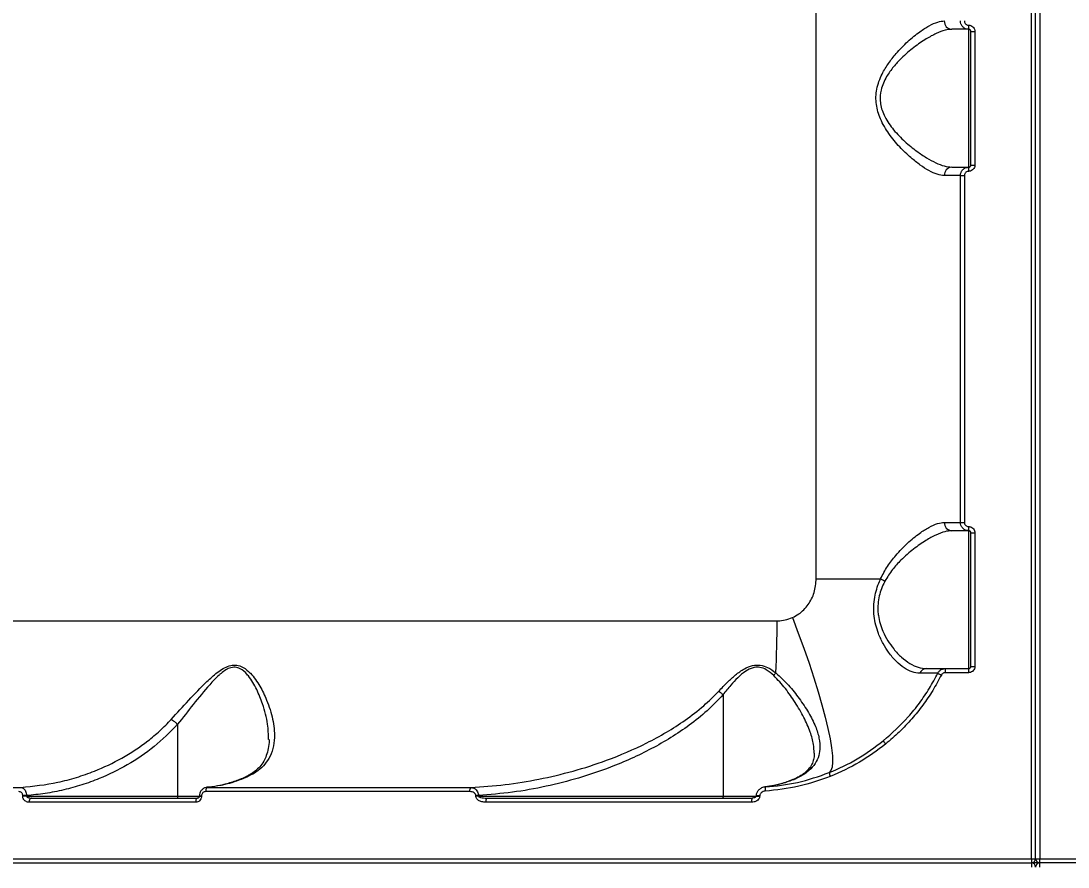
# Model space of a CAD drawing. Header units: millimetres. Extents: x -6796 to 9036, y -6828 to 5710.
# Drawn here: x -2927.3 to -2676.7, y -1314.9 to -1112.4 of the extents above; entities that cross this region are included whole.
import ezdxf

# ---------------------------------------------------------------- set-up
doc = ezdxf.new("R2010")
doc.units = ezdxf.units.MM
doc.layers.add('DIKOM_РАЗМЕР_ЗОНА', color=7, linetype='Continuous')
doc.layers.add('DIKOM_РАЗМЕР_ОБЪЕКТА', color=7, linetype='Continuous')
doc.styles.add('style1', font='arial.ttf', dxfattribs={"width": 0.8})
doc.dimstyles.new('1-50', dxfattribs={"dimtxt": 300, "dimasz": 200, "dimexe": 100, "dimexo": 0, "dimgap": 100, "dimtad": 1, "dimtxsty": 'style1', "dimcen": 200, "dimclrd": 7, "dimclre": 7, "dimclrt": 7, "dimadec": 1, "dimazin": 2, "dimtfac": 1, "dimtmove": 0, "dimatfit": 2, "dimfxl": 0, "dimlwd": 25, "dimlwe": 18, "dimarcsym": 0})

# ---------------------------------------------------------------- blocks, each defined once
blk = doc.blocks.new('*D11')
at = {"layer": 'Defpoints', "color": 0, "transparency": 16777216}
for p in [(-5295.52, 688.88), (5479.37, 352.85), (5479.37, -5858.19)]:
    blk.add_point(p, dxfattribs=at)
at = {"layer": 'DIKOM_РАЗМЕР_ОБЪЕКТА', "color": 7, "lineweight": 18, "transparency": 16777216}
for p, q in [((-5295.52, 688.88), (-5295.52, -5958.19)), ((5479.37, 352.85), (5479.37, -5958.19))]:
    blk.add_line(p, q, dxfattribs=at)
at = {"layer": 'DIKOM_РАЗМЕР_ОБЪЕКТА', "color": 7, "lineweight": 25, "transparency": 16777216}
blk.add_line((-5095.52, -5858.19), (5279.37, -5858.19), dxfattribs=at)
at = {"layer": 'DIKOM_РАЗМЕР_ОБЪЕКТА', "color": 7, "transparency": 16777216}
for points in [[(-5095.52, -5824.85), (-5095.52, -5891.52), (-5295.52, -5858.19)], [(5279.37, -5824.85), (5279.37, -5891.52), (5479.37, -5858.19)]]:
    blk.add_solid(points, dxfattribs=at)
at = {"layer": 'DIKOM_РАЗМЕР_ОБЪЕКТА', "color": 7, "transparency": 16777216, "insert": (180.34, -5605.01), "char_height": 300, "attachment_point": 5, "style": 'style1'}
blk.add_mtext('10800', dxfattribs=at)
blk = doc.blocks.new('*D14')
at = {"layer": 'Defpoints', "color": 0, "transparency": 16777216}
for p in [(-6795.52, 688.88), (6979.37, 688.88), (6979.37, -6727.83)]:
    blk.add_point(p, dxfattribs=at)
at = {"layer": 'DIKOM_РАЗМЕР_ЗОНА', "color": 7, "lineweight": 18, "transparency": 16777216}
for p, q in [((-6795.52, 688.88), (-6795.52, -6827.83)), ((6979.37, 688.88), (6979.37, -6827.83))]:
    blk.add_line(p, q, dxfattribs=at)
at = {"layer": 'DIKOM_РАЗМЕР_ЗОНА', "color": 7, "lineweight": 25, "transparency": 16777216}
blk.add_line((-6595.52, -6727.83), (6779.37, -6727.83), dxfattribs=at)
at = {"layer": 'DIKOM_РАЗМЕР_ЗОНА', "color": 7, "transparency": 16777216}
for points in [[(-6595.52, -6694.5), (-6595.52, -6761.17), (-6795.52, -6727.83)], [(6779.37, -6694.5), (6779.37, -6761.17), (6979.37, -6727.83)]]:
    blk.add_solid(points, dxfattribs=at)
at = {"layer": 'DIKOM_РАЗМЕР_ЗОНА', "color": 7, "transparency": 16777216, "insert": (26.03, -6474.56), "char_height": 300, "attachment_point": 5, "style": 'style1'}
blk.add_mtext('13800', dxfattribs=at)

msp = doc.modelspace()

# ---------------------------------------------------------------- linework, layer by layer
at = {"color": 7, "linetype": 'Continuous', "lineweight": 15}
for p, q in [((-2685.516, -1312.885), (-2685.516, -828.885)), ((-2684.513, -1312.885), (-2684.513, -828.885)), ((-2683.511, -828.885), (-2683.511, -1312.885)), ((-2737.015, -1245.885), (-2737.015, -895.885)), ((-2700.513, -1114.385), (-2704.563, -1114.385)), ((-2700.513, -1147.385), (-2700.513, -1114.385)), ((-2700.013, -1114.885), (-2699.048, -1114.885)), ((-2700.013, -1146.885), (-2700.013, -1114.885)), ((-2699.048, -1114.885), (-2699.048, -1146.885)), ((-2704.563, -1147.385), (-2700.513, -1147.385)), ((-2700.013, -1146.885), (-2699.048, -1146.885)), ((-2702.513, -1149.385), (-2706.37, -1149.385)), ((-2702.513, -1149.385), (-2701.554, -1149.385)), ((-2702.513, -1232.385), (-2702.513, -1149.385)), ((-2701.554, -1149.385), (-2701.554, -1232.385)), ((-2706.37, -1232.385), (-2702.513, -1232.385)), ((-2702.513, -1232.385), (-2701.554, -1232.385)), ((-2700.513, -1234.385), (-2704.563, -1234.385)), ((-2700.513, -1267.385), (-2700.513, -1234.385)), ((-2700.013, -1234.885), (-2699.048, -1234.885)), ((-2700.013, -1266.885), (-2700.013, -1234.885)), ((-2699.048, -1234.885), (-2699.048, -1266.885)), ((-2737.015, -1245.885), (-2721.607, -1245.885)), ((-3066.513, -1255.935), (-2746.361, -1255.935)), ((-2706.126, -1267.385), (-2700.513, -1267.385)), ((-2700.013, -1266.885), (-2699.048, -1266.885)), ((-2700.551, -1268.385), (-2706.178, -1268.385)), ((-2759.325, -1273.637), (-2759.325, -1297.885)), ((-2889.866, -1280.725), (-2889.866, -1297.885)), ((-2993.18, -1295.828), (-2927.348, -1295.828)), ((-2926.92, -1297.885), (-2926.92, -1297.782)), ((-2926.02, -1297.782), (-2926.92, -1297.782)), ((-2926.02, -1297.885), (-2926.92, -1297.885)), ((-2926.02, -1297.782), (-2926.02, -1297.885)), ((-2926.02, -1297.885), (-2889.866, -1297.885)), ((-2889.866, -1297.885), (-2884.642, -1297.885)), ((-2884.643, -1297.852), (-2884.643, -1297.885)), ((-2884.643, -1297.852), (-2884.118, -1297.852)), ((-2884.643, -1297.885), (-2884.118, -1297.885)), ((-2884.118, -1297.852), (-2884.118, -1297.885)), ((-2819.968, -1296.825), (-2883.146, -1296.825)), ((-2882.417, -1295.761), (-2882.842, -1295.795)), ((-2882.708, -1295.828), (-2819.669, -1295.828)), ((-2818.493, -1297.885), (-2818.493, -1297.763)), ((-2817.855, -1297.763), (-2818.493, -1297.763)), ((-2817.855, -1297.885), (-2818.493, -1297.885)), ((-2817.855, -1297.763), (-2817.855, -1297.885)), ((-2817.855, -1297.885), (-2759.325, -1297.885)), ((-2759.325, -1297.885), (-2751.357, -1297.885)), ((-2751.375, -1297.798), (-2751.375, -1297.885)), ((-2751.375, -1297.798), (-2750.532, -1297.798)), ((-2751.375, -1297.885), (-2750.532, -1297.885)), ((-2750.532, -1297.798), (-2750.532, -1297.885)), ((-2885.535, -1299.385), (-2925.398, -1299.385)), ((-2924.825, -1298.385), (-2885.056, -1298.385)), ((-2752.488, -1299.385), (-2816.127, -1299.385)), ((-2815.814, -1298.385), (-2752.326, -1298.385)), ((-3104.513, -1312.885), (-2685.516, -1312.885)), ((-2685.516, -1312.885), (-2684.513, -1312.885)), ((-2684.513, -1312.885), (-2683.511, -1312.885)), ((-2683.511, -1312.885), (-2264.513, -1312.885)), ((-3103.513, -1313.885), (-2685.513, -1313.885)), ((-2683.513, -1313.885), (-2685.513, -1313.885)), ((-2265.513, -1313.885), (-2683.513, -1313.885))]:
    msp.add_line(p, q, dxfattribs=at)
at = {"color": 7, "linetype": 'Continuous', "lineweight": 15, "flags": 128}
for points in [[(-2742.719, -1255.176), (-2741.312, -1258.869), (-2739.98, -1262.527), (-2738.735, -1266.112), (-2737.589, -1269.588), (-2736.554, -1272.923), (-2735.64, -1276.082), (-2734.856, -1279.035), (-2734.21, -1281.752), (-2733.708, -1284.207), (-2733.355, -1286.376), (-2733.155, -1288.236), (-2733.11, -1289.77), (-2733.219, -1290.962), (-2733.482, -1291.801), (-2733.897, -1292.279)], [(-2889.704, -1298.385), (-2889.736, -1298.376), (-2889.766, -1298.347), (-2889.794, -1298.301), (-2889.818, -1298.239), (-2889.838, -1298.163), (-2889.853, -1298.076), (-2889.862, -1297.983), (-2889.866, -1297.885)], [(-2882.708, -1295.828), (-2882.795, -1295.859), (-2882.878, -1295.924), (-2882.954, -1296.02), (-2883.02, -1296.145), (-2883.073, -1296.293), (-2883.113, -1296.459), (-2883.138, -1296.639), (-2883.146, -1296.825)], [(-2759.165, -1298.385), (-2759.196, -1298.376), (-2759.226, -1298.347), (-2759.254, -1298.301), (-2759.278, -1298.239), (-2759.298, -1298.163), (-2759.313, -1298.076), (-2759.322, -1297.983), (-2759.325, -1297.885)], [(-2924.825, -1298.385), (-2924.937, -1298.404), (-2925.044, -1298.461), (-2925.143, -1298.554), (-2925.23, -1298.678), (-2925.302, -1298.83), (-2925.355, -1299.002), (-2925.387, -1299.19), (-2925.398, -1299.385)], [(-2885.056, -1298.385), (-2885.15, -1298.404), (-2885.239, -1298.461), (-2885.322, -1298.554), (-2885.395, -1298.678), (-2885.454, -1298.83), (-2885.498, -1299.002), (-2885.526, -1299.19), (-2885.535, -1299.385)], [(-2815.814, -1298.385), (-2815.875, -1298.404), (-2815.934, -1298.461), (-2815.988, -1298.554), (-2816.035, -1298.678), (-2816.074, -1298.83), (-2816.103, -1299.002), (-2816.121, -1299.19), (-2816.127, -1299.385)]]:
    msp.add_lwpolyline(points, dxfattribs=at)
at = {"color": 7, "linetype": 'Continuous', "lineweight": 15}
for centre, radius, start, end in [((-2704.462, -1112.477), 1.911, 177.24057, 266.95159), ((-2694.023, -1113.637), 6.533, 177.79146, 186.57754), ((-2704.462, -1149.293), 1.911, 93.04334, 182.76111), ((-2694.027, -1148.133), 6.529, 173.42055, 182.20993), ((-2704.462, -1232.477), 1.911, 177.23689, 266.95866), ((-2694.028, -1233.637), 6.528, 177.78931, 186.5802), ((-2717.66, -1239.536), 7.475, 238.13662, 247.16541), ((-2982.319, -1256.065), 235.959, 357.00019, 0.03143), ((-2710.559, -1269.145), 1.761, 91.82718, 158.86355), ((-2701.311, -1268.134), 4.873, 171.15526, 182.94824), ((-2694.027, -1268.133), 6.529, 173.42055, 182.20993), ((-2742.225, -1272.607), 6.122, 136.75363, 144.32141), ((-2702.904, -1260.2), 9.677, 238.85012, 244.49105), ((-2717.802, -1283.03), 3.554, 207.46045, 222.79616), ((-2731.521, -1292.123), 2.381, 183.76313, 207.07458), ((-2818.829, -1296.623), 1.157, 136.56671, 190.05742), ((-2747.282, -1296.374), 1.972, 160.7461, 190.07879), ((-2750.821, -1299.142), 1.685, 153.3107, 188.2989), ((-2576.36, -1313.125), 109.155, 179.87418, 180.39905), ((-2685.513, -1312.885), 1, 270, 0), ((-2683.513, -1312.885), 1, 180, 270), ((-2792.666, -1313.125), 109.155, 359.60095, 0.12582), ((-2576.398, -1314.645), 109.118, 179.60086, 180.12591), ((-2685.513, -1314.885), 1, 0, 90), ((-2683.513, -1314.885), 1, 90, 180), ((-2792.628, -1314.645), 109.118, 359.87409, 0.39914)]:
    msp.add_arc(centre, radius, start, end, dxfattribs=at)
for points, knots in [([(-2706.37, -1149.385), (-2706.916, -1149.324), (-2708.025, -1149.198), (-2709.998, -1148.276), (-2712.127, -1146.923), (-2714.494, -1145.05), (-2717.073, -1142.588), (-2719.642, -1139.512), (-2721.687, -1136.095), (-2722.632, -1132.983), (-2722.762, -1130.538), (-2722.547, -1128.67), (-2722.026, -1126.823), (-2721.109, -1124.719), (-2719.725, -1122.461), (-2717.643, -1119.821), (-2715.077, -1117.214), (-2712.376, -1115.006), (-2709.95, -1113.461), (-2707.962, -1112.552), (-2706.869, -1112.437), (-2706.37, -1112.385)], [0, 0, 0, 0, 0.0545835, 0.1110313, 0.1659466, 0.2220134, 0.2890721, 0.3579601, 0.4226724, 0.4774042, 0.5047499, 0.533099, 0.5623536, 0.5923823, 0.6398891, 0.6885829, 0.7592836, 0.8320578, 0.8901588, 0.9498666, 1, 1, 1, 1]), ([(-2700.513, -1114.385), (-2700.661, -1114.375), (-2701.033, -1114.351), (-2701.595, -1114.111), (-2702.102, -1113.658), (-2702.447, -1113.059), (-2702.491, -1112.61), (-2702.513, -1112.385)], [0, 0, 0, 0, 0.1417375, 0.3564159, 0.5709248, 0.7854736, 1, 1, 1, 1]), ([(-2701.554, -1112.385), (-2701.543, -1112.497), (-2701.52, -1112.722), (-2701.348, -1113.022), (-2701.094, -1113.248), (-2700.812, -1113.368), (-2700.625, -1113.38), (-2700.551, -1113.385)], [0, 0, 0, 0, 0.2142274, 0.4285196, 0.6430808, 0.8580989, 1, 1, 1, 1]), ([(-2704.563, -1114.385), (-2705.088, -1114.432), (-2706.224, -1114.534), (-2708.304, -1115.337), (-2710.817, -1116.691), (-2713.663, -1118.661), (-2716.336, -1120.955), (-2718.552, -1123.333), (-2720.003, -1125.325), (-2720.987, -1127.231), (-2721.642, -1129.164), (-2721.786, -1130.895), (-2721.595, -1132.516), (-2721.268, -1133.802), (-2720.323, -1135.993), (-2718.487, -1138.59), (-2715.806, -1141.318), (-2713.122, -1143.498), (-2710.622, -1145.18), (-2708.412, -1146.376), (-2706.329, -1147.21), (-2705.157, -1147.326), (-2704.563, -1147.385)], [0, 0, 0, 0, 0.0507139, 0.1099133, 0.170724, 0.2426514, 0.3164733, 0.3637494, 0.4119879, 0.4400472, 0.468858, 0.5100993, 0.5210855, 0.5468175, 0.5734073, 0.6369353, 0.7046121, 0.7741496, 0.8302523, 0.8873305, 0.9428803, 1, 1, 1, 1]), ([(-2700.551, -1113.385), (-2700.44, -1113.392), (-2700.161, -1113.411), (-2699.738, -1113.591), (-2699.356, -1113.93), (-2699.098, -1114.379), (-2699.064, -1114.717), (-2699.048, -1114.885)], [0, 0, 0, 0, 0.1418226, 0.3566484, 0.571328, 0.7857181, 1, 1, 1, 1]), ([(-2700.013, -1114.885), (-2700.019, -1114.829), (-2700.03, -1114.716), (-2700.116, -1114.567), (-2700.243, -1114.454), (-2700.383, -1114.394), (-2700.476, -1114.388), (-2700.513, -1114.385)], [0, 0, 0, 0, 0.2140287, 0.4282081, 0.6429257, 0.8581099, 1, 1, 1, 1]), ([(-2702.513, -1149.385), (-2702.503, -1149.238), (-2702.479, -1148.867), (-2702.24, -1148.305), (-2701.788, -1147.797), (-2701.188, -1147.451), (-2700.738, -1147.407), (-2700.513, -1147.385)], [0, 0, 0, 0, 0.1407429, 0.3554511, 0.5702474, 0.7851182, 1, 1, 1, 1]), ([(-2699.048, -1146.885), (-2699.055, -1146.995), (-2699.073, -1147.274), (-2699.253, -1147.696), (-2699.593, -1148.077), (-2700.044, -1148.335), (-2700.382, -1148.369), (-2700.551, -1148.385)], [0, 0, 0, 0, 0.1406484, 0.3551341, 0.5699204, 0.7849226, 1, 1, 1, 1]), ([(-2700.513, -1147.385), (-2700.457, -1147.38), (-2700.344, -1147.369), (-2700.195, -1147.282), (-2700.081, -1147.155), (-2700.022, -1147.015), (-2700.015, -1146.922), (-2700.013, -1146.885)], [0, 0, 0, 0, 0.215346, 0.4305106, 0.6453932, 0.8595999, 1, 1, 1, 1]), ([(-2700.551, -1148.385), (-2700.664, -1148.396), (-2700.889, -1148.418), (-2701.19, -1148.591), (-2701.417, -1148.845), (-2701.537, -1149.126), (-2701.549, -1149.312), (-2701.554, -1149.385)], [0, 0, 0, 0, 0.2152107, 0.4301659, 0.6449689, 0.8594988, 1, 1, 1, 1]), ([(-2721.607, -1245.885), (-2721.092, -1244.879), (-2720.043, -1242.831), (-2717.788, -1239.994), (-2715.155, -1237.281), (-2712.448, -1235.06), (-2710.013, -1233.495), (-2707.995, -1232.56), (-2706.884, -1232.441), (-2706.37, -1232.385)], [0, 0, 0, 0, 0.126097, 0.2567264, 0.4243347, 0.5968593, 0.7352972, 0.8775652, 1, 1, 1, 1]), ([(-2700.513, -1234.385), (-2700.661, -1234.375), (-2701.033, -1234.351), (-2701.596, -1234.111), (-2702.102, -1233.658), (-2702.447, -1233.059), (-2702.491, -1232.61), (-2702.513, -1232.385)], [0, 0, 0, 0, 0.1417407, 0.3564094, 0.5709485, 0.7854688, 1, 1, 1, 1]), ([(-2701.554, -1232.385), (-2701.543, -1232.497), (-2701.52, -1232.722), (-2701.348, -1233.022), (-2701.094, -1233.248), (-2700.812, -1233.368), (-2700.625, -1233.38), (-2700.551, -1233.385)], [0, 0, 0, 0, 0.2142274, 0.4285196, 0.6430808, 0.8580989, 1, 1, 1, 1]), ([(-2704.563, -1234.385), (-2705.104, -1234.435), (-2706.259, -1234.541), (-2708.37, -1235.367), (-2710.892, -1236.739), (-2713.745, -1238.719), (-2716.476, -1241.1), (-2718.869, -1243.64), (-2719.992, -1245.488), (-2720.561, -1246.426)], [0, 0, 0, 0, 0.1227089, 0.2624602, 0.4060168, 0.5749226, 0.7482627, 0.8723702, 1, 1, 1, 1]), ([(-2700.551, -1233.385), (-2700.44, -1233.392), (-2700.161, -1233.411), (-2699.738, -1233.591), (-2699.356, -1233.93), (-2699.098, -1234.379), (-2699.064, -1234.717), (-2699.048, -1234.885)], [0, 0, 0, 0, 0.1418226, 0.3566484, 0.571328, 0.7857181, 1, 1, 1, 1]), ([(-2700.013, -1234.885), (-2700.019, -1234.829), (-2700.03, -1234.716), (-2700.116, -1234.567), (-2700.243, -1234.454), (-2700.383, -1234.394), (-2700.476, -1234.388), (-2700.513, -1234.385)], [0, 0, 0, 0, 0.2140159, 0.4281825, 0.642988, 0.8581017, 1, 1, 1, 1]), ([(-2742.719, -1255.176), (-2742.199, -1254.908), (-2740.745, -1254.16), (-2738.82, -1252.154), (-2737.304, -1249.204), (-2737.112, -1246.999), (-2737.015, -1245.885)], [0, 0, 0, 0, 0.152966, 0.4283745, 0.7114269, 1, 1, 1, 1]), ([(-2712.201, -1268.51), (-2712.825, -1268.448), (-2714.072, -1268.322), (-2715.993, -1267.312), (-2717.896, -1265.735), (-2719.592, -1263.728), (-2721.032, -1261.446), (-2722.069, -1259.221), (-2722.784, -1256.986), (-2723.196, -1254.83), (-2723.293, -1252.558), (-2722.998, -1249.714), (-2722.305, -1247.479), (-2721.7, -1246.098), (-2721.607, -1245.885)], [0, 0, 0, 0, 0.1101005, 0.2202174, 0.3292867, 0.438311, 0.5249614, 0.6115164, 0.6753431, 0.739096, 0.8039949, 0.8688883, 0.9797295, 1, 1, 1, 1]), ([(-2720.561, -1246.426), (-2720.659, -1246.622), (-2721.287, -1247.877), (-2721.988, -1249.86), (-2722.305, -1252.363), (-2722.254, -1253.773), (-2722.075, -1255.202), (-2721.754, -1256.646), (-2720.991, -1258.707), (-2719.888, -1260.778), (-2718.379, -1262.89), (-2716.59, -1264.77), (-2714.606, -1266.237), (-2712.584, -1267.199), (-2711.277, -1267.322), (-2710.615, -1267.385)], [0, 0, 0, 0, 0.0200997, 0.1287255, 0.1852692, 0.2440047, 0.2548642, 0.3167942, 0.3805902, 0.4664196, 0.5546296, 0.6638221, 0.7761645, 0.8865573, 1, 1, 1, 1]), ([(-2746.361, -1255.935), (-2746.302, -1255.935), (-2745.662, -1255.93), (-2744.409, -1255.803), (-2743.289, -1255.387), (-2742.719, -1255.176)], [0, 0, 0, 0, 0.0467797, 0.5142603, 1, 1, 1, 1]), ([(-2891.369, -1279.542), (-2889.986, -1278.019), (-2887.222, -1274.972), (-2883.56, -1271.126), (-2880.796, -1268.61), (-2878.999, -1267.354), (-2877.543, -1266.661), (-2876.026, -1266.437), (-2874.36, -1266.866), (-2873.222, -1267.721), (-2871.67, -1269.28), (-2870.081, -1271.536), (-2868.293, -1275.324), (-2866.952, -1279.509), (-2866.551, -1283.432), (-2866.972, -1286.558), (-2867.859, -1288.831), (-2869.253, -1290.699), (-2870.852, -1292.081), (-2872.158, -1292.776), (-2872.711, -1293.069)], [0, 0, 0, 0, 0.0965164, 0.1929713, 0.2448111, 0.271572, 0.2981807, 0.3243016, 0.3503971, 0.3910831, 0.4019478, 0.4727666, 0.5438432, 0.6409438, 0.737879, 0.7996716, 0.8613808, 0.9121342, 0.9628399, 1, 1, 1, 1]), ([(-2868.094, -1284.383), (-2868.122, -1283.155), (-2868.184, -1280.394), (-2869.314, -1276.308), (-2870.824, -1272.353), (-2872.219, -1269.973), (-2873.593, -1268.324), (-2874.578, -1267.427), (-2876.08, -1266.959), (-2877.411, -1267.197), (-2878.627, -1267.864), (-2879.437, -1268.507), (-2880.651, -1269.581), (-2882.84, -1271.924), (-2886.125, -1275.95), (-2888.618, -1279.133), (-2889.866, -1280.725)], [0, 0, 0, 0, 0.1105009, 0.2485071, 0.3481913, 0.4475, 0.4623434, 0.5166436, 0.550238, 0.583702, 0.6157845, 0.6480686, 0.6549259, 0.7267052, 0.8633014, 1, 1, 1, 1]), ([(-2760.325, -1272.789), (-2759.642, -1272.062), (-2758.379, -1270.718), (-2756.374, -1268.87), (-2754.394, -1267.447), (-2752.353, -1266.56), (-2750.382, -1266.467), (-2748.434, -1267.111), (-2747.322, -1267.938), (-2746.684, -1268.413)], [0, 0, 0, 0, 0.1839835, 0.3401631, 0.4956597, 0.6241926, 0.7374763, 0.849227, 1, 1, 1, 1]), ([(-2747.197, -1269.037), (-2747.756, -1268.541), (-2748.714, -1267.69), (-2750.349, -1267.039), (-2751.47, -1267.045), (-2752.638, -1267.305), (-2754.079, -1268.049), (-2755.826, -1269.541), (-2757.6, -1271.478), (-2758.715, -1272.874), (-2759.325, -1273.637)], [0, 0, 0, 0, 0.1504006, 0.2579071, 0.3420735, 0.3655444, 0.4905001, 0.6488076, 0.8079291, 1, 1, 1, 1]), ([(-2710.615, -1267.385), (-2709.769, -1267.385), (-2708.027, -1267.385), (-2706.452, -1267.385), (-2706.236, -1267.385), (-2706.126, -1267.385)], [0, 0, 0, 0, 0.3175199, 0.653918, 1, 1, 1, 1]), ([(-2707.91, -1268.481), (-2707.882, -1268.429), (-2707.747, -1268.18), (-2707.399, -1267.798), (-2706.802, -1267.451), (-2706.351, -1267.407), (-2706.126, -1267.385)], [0, 0, 0, 0, 0.0806549, 0.3870467, 0.6935399, 1, 1, 1, 1]), ([(-2699.048, -1266.885), (-2699.055, -1266.995), (-2699.073, -1267.274), (-2699.253, -1267.696), (-2699.593, -1268.077), (-2700.044, -1268.335), (-2700.382, -1268.369), (-2700.551, -1268.385)], [0, 0, 0, 0, 0.1406484, 0.3551341, 0.5699204, 0.7849226, 1, 1, 1, 1]), ([(-2700.513, -1267.385), (-2700.457, -1267.38), (-2700.344, -1267.369), (-2700.195, -1267.282), (-2700.081, -1267.155), (-2700.022, -1267.015), (-2700.015, -1266.922), (-2700.013, -1266.885)], [0, 0, 0, 0, 0.215346, 0.4305106, 0.6453932, 0.8595999, 1, 1, 1, 1]), ([(-2737.534, -1287.645), (-2737.546, -1286.943), (-2737.575, -1285.326), (-2738.418, -1282.453), (-2739.885, -1279.083), (-2741.955, -1275.599), (-2744.294, -1272.137), (-2746.23, -1270.07), (-2747.197, -1269.037)], [0, 0, 0, 0, 0.1255122, 0.2893107, 0.4754264, 0.6616482, 0.8309751, 1, 1, 1, 1]), ([(-2746.684, -1268.413), (-2745.636, -1269.386), (-2743.539, -1271.335), (-2740.982, -1274.631), (-2738.754, -1277.937), (-2737.15, -1281.138), (-2736.242, -1284.06), (-2736.041, -1286.563), (-2736.491, -1288.738), (-2737.494, -1290.606), (-2739.142, -1292.238), (-2740.855, -1293.294), (-2741.999, -1293.788), (-2742.256, -1293.899)], [0, 0, 0, 0, 0.1039383, 0.2080575, 0.3213665, 0.4346132, 0.5351331, 0.6355698, 0.7202657, 0.8048981, 0.8901547, 0.9753354, 1, 1, 1, 1]), ([(-2720.956, -1284.669), (-2718.895, -1282.83), (-2715.773, -1280.045), (-2712.28, -1275.656), (-2709.89, -1272.169), (-2708.564, -1269.699), (-2707.91, -1268.481)], [0, 0, 0, 0, 0.3951719, 0.5986768, 0.8021775, 1, 1, 1, 1]), ([(-2707.072, -1268.933), (-2707.74, -1270.175), (-2709.078, -1272.658), (-2711.465, -1276.157), (-2714.14, -1279.485), (-2717.104, -1282.622), (-2719.308, -1284.503), (-2720.41, -1285.444)], [0, 0, 0, 0, 0.197681, 0.3953806, 0.5930892, 0.7965395, 1, 1, 1, 1]), ([(-2707.91, -1268.481), (-2708.006, -1268.483), (-2708.201, -1268.486), (-2709.608, -1268.494), (-2711.09, -1268.503), (-2711.953, -1268.509), (-2712.201, -1268.51)], [0, 0, 0, 0, 0.3362357, 0.6822353, 0.9087893, 1, 1, 1, 1]), ([(-2706.178, -1268.385), (-2706.291, -1268.396), (-2706.516, -1268.418), (-2706.816, -1268.591), (-2706.99, -1268.783), (-2707.058, -1268.907), (-2707.072, -1268.933)], [0, 0, 0, 0, 0.3068693, 0.6134195, 0.9194169, 1, 1, 1, 1]), ([(-2819.669, -1295.828), (-2816.939, -1295.644), (-2811.48, -1295.275), (-2803.309, -1293.933), (-2795.186, -1292.019), (-2786.518, -1289.233), (-2779.069, -1286.048), (-2772.849, -1282.678), (-2768.277, -1279.735), (-2764.021, -1276.505), (-2761.509, -1273.98), (-2760.325, -1272.789)], [0, 0, 0, 0, 0.1269735, 0.2539553, 0.383671, 0.5133754, 0.6746733, 0.756562, 0.8384271, 0.923821, 1, 1, 1, 1]), ([(-2760.325, -1272.789), (-2760.295, -1272.811), (-2760.129, -1272.93), (-2759.783, -1273.203), (-2759.49, -1273.477), (-2759.328, -1273.629)], [0, 0, 0, 0, 0.0927479, 0.497847, 1, 1, 1, 1]), ([(-2759.328, -1273.629), (-2760.576, -1274.942), (-2763.087, -1277.583), (-2767.331, -1280.949), (-2771.788, -1283.959), (-2776.448, -1286.615), (-2781.283, -1288.975), (-2787.086, -1291.387), (-2793.867, -1293.682), (-2801.702, -1295.662), (-2809.707, -1297.105), (-2815.139, -1297.544), (-2817.855, -1297.763)], [0, 0, 0, 0, 0.0822815, 0.1655624, 0.2475133, 0.3294879, 0.4129224, 0.4963678, 0.6209037, 0.7454515, 0.872727, 1, 1, 1, 1]), ([(-2759.325, -1273.637), (-2759.325, -1273.636), (-2759.325, -1273.634), (-2759.326, -1273.631), (-2759.327, -1273.63), (-2759.328, -1273.629)], [0, 0, 0, 0, 0.4200296, 0.7733595, 1, 1, 1, 1]), ([(-2927.348, -1295.828), (-2924.384, -1295.518), (-2919.903, -1295.05), (-2914.061, -1293.486), (-2908.885, -1291.683), (-2903.068, -1288.926), (-2897.9, -1285.512), (-2894.036, -1282.295), (-2892.258, -1280.46), (-2891.369, -1279.542)], [0, 0, 0, 0, 0.2227115, 0.3367305, 0.4507482, 0.6310009, 0.8132759, 0.9066423, 1, 1, 1, 1]), ([(-2891.369, -1279.542), (-2891.322, -1279.57), (-2891.167, -1279.658), (-2890.832, -1279.885), (-2890.353, -1280.259), (-2890.029, -1280.567), (-2889.867, -1280.722)], [0, 0, 0, 0, 0.1074274, 0.3494179, 0.6747205, 1, 1, 1, 1]), ([(-2889.867, -1280.722), (-2891.674, -1282.553), (-2895.335, -1286.263), (-2901.743, -1290.53), (-2907.653, -1293.431), (-2912.781, -1295.286), (-2917.096, -1296.472), (-2921.514, -1297.347), (-2924.518, -1297.637), (-2926.02, -1297.782)], [0, 0, 0, 0, 0.1852047, 0.3752233, 0.5580228, 0.66727, 0.7765211, 0.8882579, 1, 1, 1, 1]), ([(-2889.866, -1280.725), (-2889.866, -1280.725), (-2889.866, -1280.724), (-2889.866, -1280.723), (-2889.867, -1280.722), (-2889.867, -1280.722)], [0, 0, 0, 0, 0.4328478, 0.7593261, 1, 1, 1, 1]), ([(-2867.986, -1284.37), (-2867.982, -1284.438), (-2867.944, -1285.192), (-2868.133, -1286.498), (-2868.556, -1288.189), (-2869.223, -1289.621), (-2870.097, -1290.83), (-2871.19, -1291.86), (-2872.223, -1292.608), (-2872.992, -1292.982), (-2873.274, -1293.119)], [0, 0, 0, 0, 0.0175766, 0.1926844, 0.3631489, 0.5134484, 0.6719544, 0.8048999, 0.928571, 1, 1, 1, 1]), ([(-2733.897, -1292.279), (-2731.625, -1291.271), (-2727.028, -1289.232), (-2722.996, -1286.201), (-2720.956, -1284.669)], [0, 0, 0, 0, 0.4941544, 1, 1, 1, 1]), ([(-2720.41, -1285.444), (-2722.447, -1286.974), (-2726.567, -1290.068), (-2731.265, -1292.152), (-2733.641, -1293.206)], [0, 0, 0, 0, 0.4941815, 1, 1, 1, 1]), ([(-2737.502, -1287.637), (-2737.502, -1287.924), (-2737.5, -1288.671), (-2737.79, -1289.734), (-2738.32, -1290.813), (-2739.091, -1291.756), (-2740.083, -1292.608), (-2741.237, -1293.353), (-2742.189, -1293.772), (-2742.605, -1293.955)], [0, 0, 0, 0, 0.1064497, 0.2770499, 0.4561495, 0.6000767, 0.738793, 0.8857922, 1, 1, 1, 1]), ([(-2872.711, -1293.069), (-2872.984, -1293.196), (-2874.7, -1293.994), (-2878.01, -1295.18), (-2881.121, -1295.609), (-2882.708, -1295.828)], [0, 0, 0, 0, 0.0849915, 0.5334722, 1, 1, 1, 1]), ([(-2872.711, -1293.069), (-2872.731, -1293.066), (-2872.892, -1293.04), (-2873.089, -1293.032), (-2873.214, -1293.128), (-2873.237, -1293.146)], [0, 0, 0, 0, 0.103606, 0.8366061, 1, 1, 1, 1]), ([(-2749.144, -1295.724), (-2746.573, -1295.456), (-2741.367, -1294.915), (-2736.408, -1293.165), (-2733.897, -1292.279)], [0, 0, 0, 0, 0.4937644, 1, 1, 1, 1]), ([(-2873.248, -1293.128), (-2873.281, -1293.146), (-2874.185, -1293.641), (-2876.039, -1294.352), (-2878.801, -1295.202), (-2880.941, -1295.658), (-2882.154, -1295.743), (-2882.417, -1295.761)], [0, 0, 0, 0, 0.0114504, 0.3103703, 0.6119871, 0.9158228, 1, 1, 1, 1]), ([(-2742.6, -1293.926), (-2742.865, -1294.045), (-2744.014, -1294.559), (-2746.113, -1295.148), (-2748.088, -1295.61), (-2749.157, -1295.705), (-2749.298, -1295.717)], [0, 0, 0, 0, 0.1225043, 0.5293413, 0.938051, 1, 1, 1, 1]), ([(-2733.641, -1293.206), (-2736.143, -1294.09), (-2741.21, -1295.88), (-2746.53, -1296.437), (-2749.224, -1296.719)], [0, 0, 0, 0, 0.4937658, 1, 1, 1, 1]), ([(-2742.256, -1293.899), (-2743.241, -1294.27), (-2745.499, -1295.12), (-2747.83, -1295.506), (-2749.144, -1295.724)], [0, 0, 0, 0, 0.4365726, 1, 1, 1, 1]), ([(-2742.581, -1293.961), (-2742.573, -1293.955), (-2742.496, -1293.899), (-2742.376, -1293.899), (-2742.272, -1293.899), (-2742.256, -1293.899)], [0, 0, 0, 0, 0.0891777, 0.8585803, 1, 1, 1, 1]), ([(-2926.92, -1297.782), (-2926.928, -1297.687), (-2926.944, -1297.499), (-2927.066, -1297.247), (-2927.252, -1297.037), (-2927.511, -1296.88), (-2927.735, -1296.828), (-2927.866, -1296.826), (-2927.886, -1296.825)], [0, 0, 0, 0, 0.1673616, 0.3344423, 0.5091148, 0.713062, 0.9577468, 1, 1, 1, 1]), ([(-2927.348, -1295.828), (-2927.323, -1295.829), (-2927.149, -1295.84), (-2926.847, -1295.958), (-2926.498, -1296.287), (-2926.244, -1296.716), (-2926.069, -1297.221), (-2926.037, -1297.594), (-2926.02, -1297.782)], [0, 0, 0, 0, 0.0391525, 0.2682995, 0.4663773, 0.6436302, 0.8199303, 1, 1, 1, 1]), ([(-2925.398, -1299.385), (-2925.427, -1299.385), (-2925.633, -1299.381), (-2925.989, -1299.298), (-2926.4, -1299.045), (-2926.69, -1298.712), (-2926.882, -1298.321), (-2926.907, -1298.031), (-2926.92, -1297.885)], [0, 0, 0, 0, 0.0392779, 0.2872433, 0.495161, 0.6709972, 0.8352941, 1, 1, 1, 1]), ([(-2926.02, -1297.885), (-2926.017, -1297.911), (-2926.012, -1297.962), (-2925.954, -1298.062), (-2925.823, -1298.172), (-2925.595, -1298.277), (-2925.276, -1298.358), (-2925.008, -1298.384), (-2924.847, -1298.385), (-2924.825, -1298.385)], [0, 0, 0, 0, 0.0553287, 0.1097562, 0.2436283, 0.4175533, 0.6517838, 0.9519411, 1, 1, 1, 1]), ([(-2884.118, -1297.885), (-2884.122, -1297.961), (-2884.132, -1298.207), (-2884.269, -1298.622), (-2884.587, -1299.041), (-2885.031, -1299.33), (-2885.367, -1299.367), (-2885.535, -1299.385)], [0, 0, 0, 0, 0.0931674, 0.3039198, 0.5302193, 0.7652168, 1, 1, 1, 1]), ([(-2884.647, -1297.885), (-2884.646, -1297.91), (-2884.645, -1297.979), (-2884.677, -1298.091), (-2884.736, -1298.209), (-2884.83, -1298.31), (-2884.942, -1298.377), (-2885.018, -1298.375), (-2885.057, -1298.374)], [0, 0, 0, 0, 0.0676447, 0.1855433, 0.3241885, 0.5016468, 0.7458479, 1, 1, 1, 1]), ([(-2882.822, -1295.837), (-2882.837, -1295.837), (-2883.092, -1295.822), (-2883.585, -1296.018), (-2884.176, -1296.471), (-2884.576, -1297.128), (-2884.611, -1297.621), (-2884.628, -1297.853)], [0, 0, 0, 0, 0.0155035, 0.2612737, 0.5138928, 0.7709611, 1, 1, 1, 1]), ([(-2883.146, -1296.825), (-2883.261, -1296.838), (-2883.49, -1296.864), (-2883.794, -1297.061), (-2884.014, -1297.348), (-2884.109, -1297.633), (-2884.116, -1297.802), (-2884.118, -1297.852)], [0, 0, 0, 0, 0.2336811, 0.467355, 0.6955665, 0.9087583, 1, 1, 1, 1]), ([(-2818.493, -1297.763), (-2818.502, -1297.684), (-2818.52, -1297.526), (-2818.667, -1297.291), (-2818.949, -1297.05), (-2819.404, -1296.863), (-2819.774, -1296.838), (-2819.968, -1296.825)], [0, 0, 0, 0, 0.1189996, 0.2374723, 0.4123318, 0.691062, 1, 1, 1, 1]), ([(-2819.669, -1295.828), (-2819.433, -1295.863), (-2818.971, -1295.93), (-2818.414, -1296.345), (-2818.077, -1296.834), (-2817.897, -1297.3), (-2817.869, -1297.606), (-2817.855, -1297.763)], [0, 0, 0, 0, 0.2736122, 0.5372521, 0.7207956, 0.8565591, 1, 1, 1, 1]), ([(-2816.127, -1299.385), (-2816.438, -1299.364), (-2817.034, -1299.322), (-2817.768, -1299.012), (-2818.219, -1298.623), (-2818.451, -1298.253), (-2818.479, -1298.008), (-2818.493, -1297.885)], [0, 0, 0, 0, 0.3089275, 0.5923389, 0.7697454, 0.8845005, 1, 1, 1, 1]), ([(-2817.855, -1297.885), (-2817.853, -1297.902), (-2817.848, -1297.94), (-2817.803, -1298.004), (-2817.658, -1298.116), (-2816.997, -1298.348), (-2816.344, -1298.369), (-2815.814, -1298.385)], [0, 0, 0, 0, 0.0233011, 0.0520293, 0.1042676, 0.2733857, 1, 1, 1, 1]), ([(-2750.532, -1297.885), (-2750.548, -1298.025), (-2750.578, -1298.303), (-2750.822, -1298.71), (-2751.249, -1299.085), (-2751.841, -1299.34), (-2752.284, -1299.371), (-2752.488, -1299.385)], [0, 0, 0, 0, 0.1522864, 0.3040595, 0.5080594, 0.7732587, 1, 1, 1, 1]), ([(-2751.381, -1297.844), (-2751.378, -1297.858), (-2751.372, -1297.89), (-2751.384, -1297.947), (-2751.43, -1298.036), (-2751.561, -1298.171), (-2751.833, -1298.317), (-2752.113, -1298.392), (-2752.294, -1298.38), (-2752.326, -1298.377)], [0, 0, 0, 0, 0.03612, 0.0772521, 0.1419034, 0.291335, 0.5428777, 0.918415, 1, 1, 1, 1]), ([(-2749.293, -1295.747), (-2749.333, -1295.748), (-2749.686, -1295.765), (-2750.27, -1296.007), (-2750.914, -1296.504), (-2751.266, -1297.114), (-2751.412, -1297.573), (-2751.373, -1297.792), (-2751.371, -1297.799)], [0, 0, 0, 0, 0.038181, 0.3331033, 0.5749686, 0.7908882, 0.993518, 1, 1, 1, 1]), ([(-2749.224, -1296.719), (-2749.39, -1296.743), (-2749.719, -1296.792), (-2750.125, -1297.02), (-2750.391, -1297.305), (-2750.515, -1297.57), (-2750.528, -1297.734), (-2750.532, -1297.798)], [0, 0, 0, 0, 0.2717113, 0.5388173, 0.7375457, 0.8965984, 1, 1, 1, 1])]:
    msp.add_open_spline(points, degree=3, knots=knots, dxfattribs=at)

# ---------------------------------------------------------------- dimensions: what is measured, and where the dimension line sits
at = {"layer": 'DIKOM_РАЗМЕР_ЗОНА', "color": 3}
dim = msp.add_linear_dim(base=(6979.369, -6727.833), p1=(-6795.523, 688.881), p2=(6979.369, 688.881), text='13800', dimstyle='1-50', dxfattribs=at)
dim.commit()
dim.dimension.update_dxf_attribs({"geometry": '*D14', "text_midpoint": (26.027, -6727.833), "dimtype": 160})
at = {"layer": 'DIKOM_РАЗМЕР_ОБЪЕКТА', "color": 3}
dim = msp.add_linear_dim(base=(5479.369, -5858.185), p1=(-5295.523, 688.88), p2=(5479.369, 352.849), text='10800', dimstyle='1-50', dxfattribs=at)
dim.commit()
dim.dimension.update_dxf_attribs({"geometry": '*D11', "text_midpoint": (180.342, -5858.185), "dimtype": 160})

doc.saveas('drawing.dxf')
